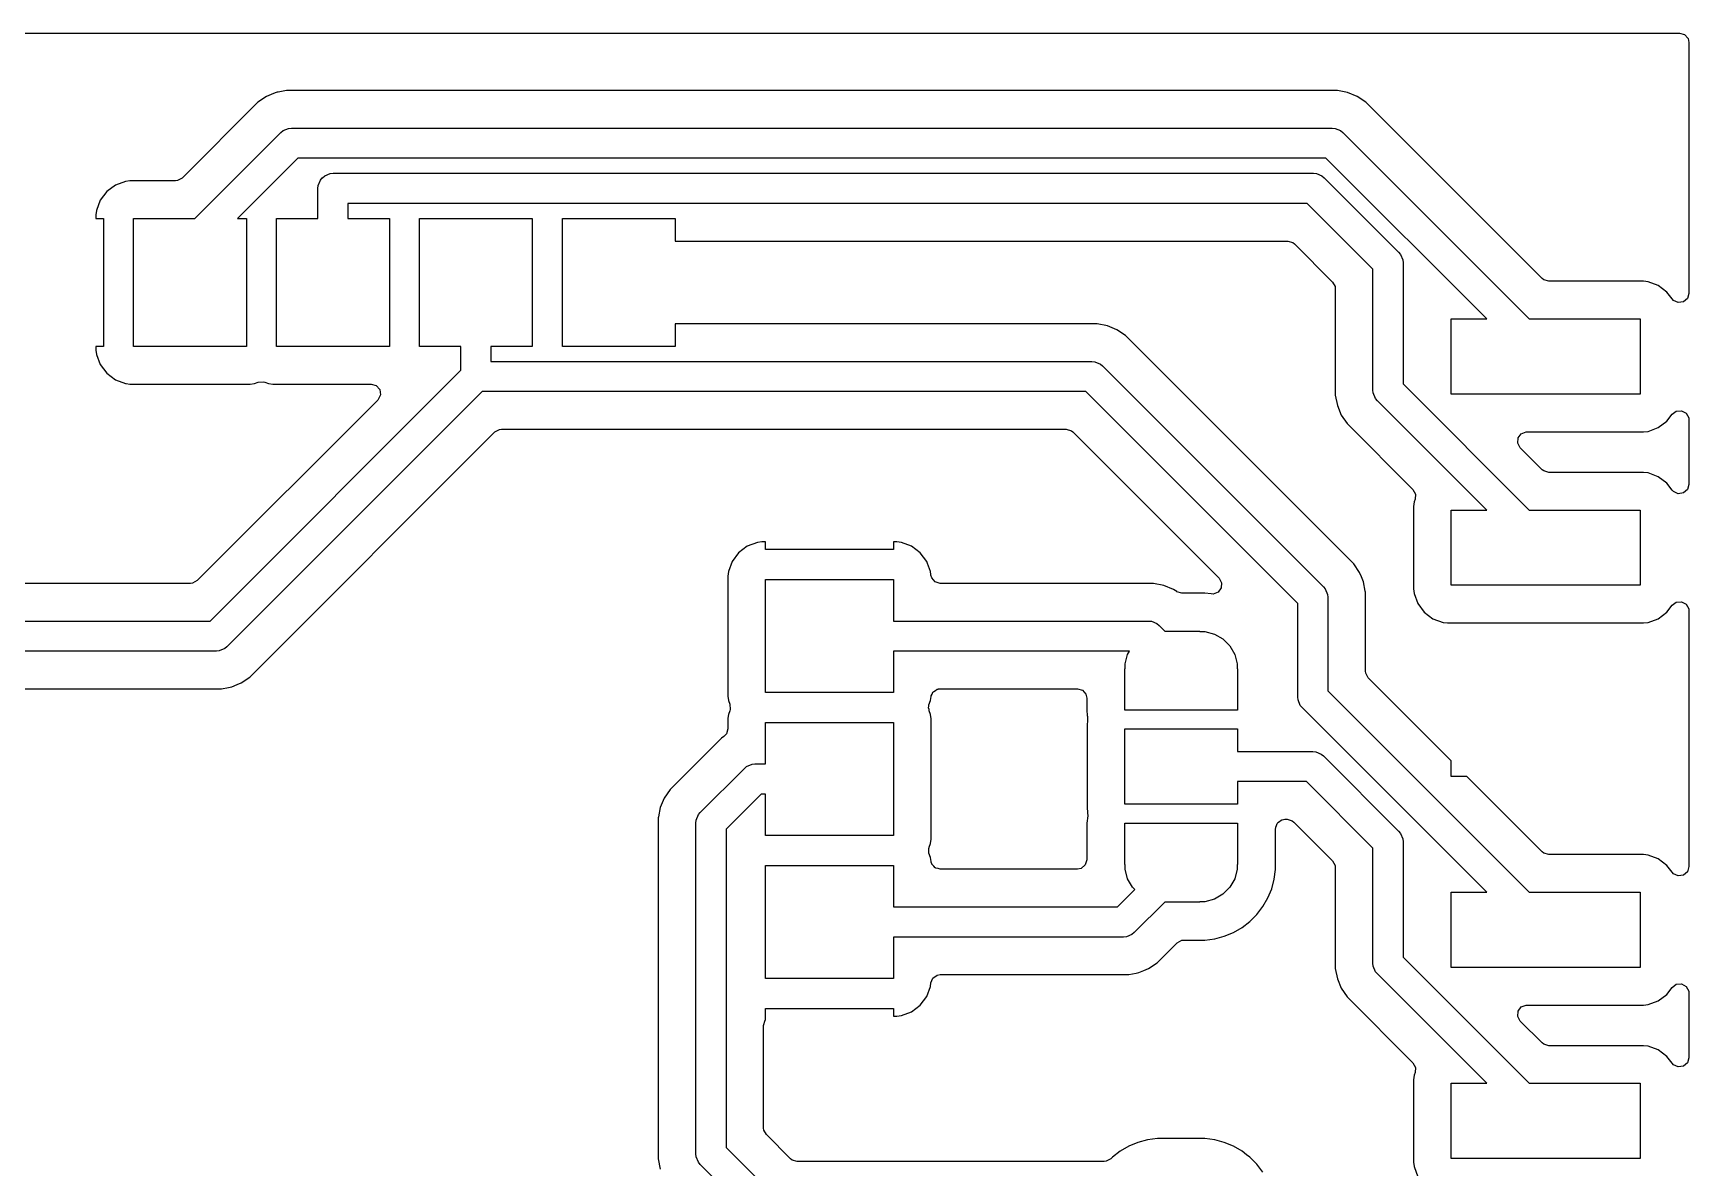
# Model space of a CAD drawing. Extents: x 130.7 to 164.2, y -115.4 to -85.3.
# Drawn here: x 142.24 to 164.25, y -100.33 to -85.25 of the extents above; entities that cross this region are included whole.
import ezdxf

# ---------------------------------------------------------------- set-up
doc = ezdxf.new("R2010")
doc.units = 0
doc.layers.add('BLACK', color=7, linetype='CONTINUOUS')

msp = doc.modelspace()

# ---------------------------------------------------------------- linework, layer by layer
at = {"layer": 'BLACK', "linetype": 'CONTINUOUS'}
for p, q in [((130.8495, -85.2505), (164.1255, -85.2505)), ((164.1255, -85.2505), (164.192539, -85.270185)), ((164.192539, -85.270185), (164.238294, -85.322989)), ((164.238294, -85.322989), (164.2495, -85.3745)), ((164.2495, -85.3745), (164.2495, -88.709897)), ((145.43333, -86.054887), (145.34319, -86.092224)), ((145.470673, -86.039419), (145.43333, -86.054887)), ((145.484131, -86.036742), (145.470673, -86.039419)), ((145.497589, -86.034065), (145.484131, -86.036742)), ((145.49759, -86.034065), (145.497589, -86.034065)), ((145.606003, -86.0125), (145.49759, -86.034065)), ((145.606007, -86.0125), (145.606003, -86.0125)), ((159.576993, -86.0125), (145.606007, -86.0125)), ((159.576994, -86.0125), (159.576993, -86.0125)), ((159.576996, -86.0125), (159.576994, -86.0125)), ((159.712322, -86.039418), (159.576996, -86.0125)), ((159.712332, -86.039421), (159.712322, -86.039418)), ((159.839807, -86.092222), (159.712332, -86.039421)), ((145.228457, -86.168887), (144.21916, -87.178181)), ((145.228459, -86.168884), (145.228457, -86.168887)), ((145.228462, -86.168882), (145.228459, -86.168884)), ((145.343186, -86.092226), (145.228462, -86.168882)), ((145.34319, -86.092224), (145.343186, -86.092226)), ((159.954546, -86.168888), (159.839807, -86.092222)), ((162.298838, -88.513181), (159.954546, -86.168888)), ((144.390158, -87.715), (145.533578, -86.571579)), ((145.533578, -86.571579), (145.563886, -86.546706)), ((145.563886, -86.546706), (145.635982, -86.516843)), ((145.635982, -86.516843), (145.675, -86.513)), ((145.675, -86.513), (159.508, -86.513)), ((159.508, -86.513), (159.547018, -86.516843)), ((159.547018, -86.516843), (159.619114, -86.546706)), ((159.619114, -86.546706), (159.649421, -86.571579)), ((159.649421, -86.571579), (162.127842, -89.05)), ((145.757843, -86.913), (144.955842, -87.715)), ((159.425158, -86.913), (145.757843, -86.913)), ((161.562158, -89.05), (159.425158, -86.913)), ((146.084578, -87.172579), (146.114886, -87.147706)), ((146.114886, -87.147706), (146.186982, -87.117843)), ((146.186982, -87.117843), (146.226, -87.114)), ((146.226, -87.114), (159.259058, -87.114)), ((159.259058, -87.114), (159.298076, -87.117843)), ((159.298076, -87.117843), (159.370172, -87.147706)), ((159.370172, -87.147706), (159.400479, -87.172579)), ((143.217452, -87.357455), (143.131206, -87.472664)), ((143.217455, -87.357452), (143.217452, -87.357455)), ((143.332664, -87.271206), (143.217455, -87.357452)), ((143.332671, -87.271202), (143.332664, -87.271206)), ((143.467516, -87.220908), (143.332671, -87.271202)), ((143.527123, -87.214501), (143.467516, -87.220908)), ((143.527129, -87.2145), (143.527123, -87.214501)), ((144.131479, -87.2145), (143.527129, -87.2145)), ((144.157837, -87.211666), (144.131479, -87.2145)), ((144.21916, -87.178181), (144.157837, -87.211666)), ((146.025, -87.315), (146.028843, -87.275982)), ((146.025, -87.715), (146.025, -87.315)), ((146.028843, -87.275982), (146.058706, -87.203886)), ((146.058706, -87.203886), (146.083579, -87.173579)), ((146.083579, -87.173579), (146.084578, -87.172579)), ((159.400479, -87.172579), (160.391422, -88.163521)), ((143.131202, -87.472671), (143.080908, -87.607517)), ((143.131206, -87.472664), (143.131202, -87.472671)), ((159.176216, -87.514), (146.425, -87.514)), ((146.425, -87.514), (146.425, -87.715)), ((160.05, -88.387784), (159.176216, -87.514)), ((143.074501, -87.667116), (143.0745, -87.667135)), ((143.0745, -87.667135), (143.0745, -87.715)), ((143.0745, -87.715), (143.175, -87.715)), ((143.080908, -87.607517), (143.074501, -87.667116)), ((143.175, -87.715), (143.175, -89.415)), ((143.575, -89.415), (143.575, -87.715)), ((143.575, -87.715), (144.390158, -87.715)), ((144.955842, -87.715), (145.075, -87.715)), ((145.075, -87.715), (145.075, -89.415)), ((145.475, -89.415), (145.475, -87.715)), ((145.475, -87.715), (146.025, -87.715)), ((146.425, -87.715), (146.975, -87.715)), ((146.975, -87.715), (146.975, -89.415)), ((147.375, -89.415), (147.375, -87.715)), ((147.375, -87.715), (148.875, -87.715)), ((148.875, -87.715), (148.875, -89.415)), ((149.275, -89.415), (149.275, -87.715)), ((149.275, -87.715), (150.775, -87.715)), ((150.775, -87.715), (150.775, -88.0145)), ((150.775, -88.0145), (158.917539, -88.0145)), ((158.917539, -88.0145), (158.984578, -88.034185)), ((158.984578, -88.034185), (159.00522, -88.050819)), ((159.00522, -88.050819), (159.513181, -88.55878)), ((160.391422, -88.163521), (160.416294, -88.193828)), ((160.416294, -88.193828), (160.446157, -88.265924)), ((160.05, -89.995), (160.05, -88.387784)), ((160.446157, -88.265924), (160.45, -88.304942)), ((160.45, -88.304942), (160.45, -89.912157)), ((159.513181, -88.55878), (159.546666, -88.620103)), ((159.546666, -88.620103), (159.5495, -88.646461)), ((159.5495, -88.646461), (159.5495, -89.926006)), ((162.31948, -88.529815), (162.298838, -88.513181)), ((162.386519, -88.5495), (162.31948, -88.529815)), ((163.647865, -88.5495), (162.386519, -88.5495)), ((163.647873, -88.5495), (163.647865, -88.5495)), ((163.647881, -88.5495), (163.647873, -88.5495)), ((163.647883, -88.549501), (163.647881, -88.5495)), ((163.707483, -88.555908), (163.647883, -88.549501)), ((163.842328, -88.606202), (163.707482, -88.555908)), ((163.707482, -88.555908), (163.707483, -88.555908)), ((163.842335, -88.606206), (163.842328, -88.606202)), ((163.957544, -88.692452), (163.842335, -88.606206)), ((163.957547, -88.692455), (163.957544, -88.692452)), ((164.026234, -88.784208), (163.957547, -88.692455)), ((164.044297, -88.80361), (164.026234, -88.784208)), ((164.107853, -88.832635), (164.044297, -88.80361)), ((164.177011, -88.822691), (164.107853, -88.832635)), ((164.229815, -88.776936), (164.177011, -88.822691)), ((164.2495, -88.709897), (164.229815, -88.776936)), ((156.383993, -89.1145), (150.775, -89.1145)), ((150.775, -89.1145), (150.775, -89.415)), ((156.383994, -89.1145), (156.383993, -89.1145)), ((156.383996, -89.1145), (156.383994, -89.1145)), ((156.519322, -89.141418), (156.383996, -89.1145)), ((156.519332, -89.141421), (156.519322, -89.141418)), ((156.646807, -89.194222), (156.519332, -89.141421)), ((161.09, -90.05), (161.09, -89.05)), ((161.09, -89.05), (161.562158, -89.05)), ((162.127842, -89.05), (163.6, -89.05)), ((163.6, -89.05), (163.6, -90.05)), ((156.761545, -89.270887), (156.646807, -89.194222)), ((159.794112, -92.303454), (156.761545, -89.270887)), ((143.175, -89.415), (143.0745, -89.415)), ((143.0745, -89.415), (143.0745, -89.46287)), ((143.0745, -89.46287), (143.074501, -89.462876)), ((143.074501, -89.462876), (143.080908, -89.522483)), ((143.080908, -89.522483), (143.131202, -89.657328)), ((145.075, -89.415), (143.575, -89.415)), ((146.975, -89.415), (145.475, -89.415)), ((147.925, -89.415), (147.375, -89.415)), ((147.925, -89.732157), (147.925, -89.415)), ((148.875, -89.415), (148.325, -89.415)), ((148.325, -89.415), (148.325, -89.615)), ((150.775, -89.415), (149.275, -89.415)), ((143.131202, -89.657328), (143.131206, -89.657335)), ((143.131206, -89.657335), (143.217452, -89.772544)), ((143.217452, -89.772544), (143.217455, -89.772547)), ((143.217455, -89.772547), (143.332664, -89.858793)), ((144.592158, -93.065), (147.925, -89.732157)), ((148.325, -89.615), (156.315, -89.615)), ((156.315, -89.615), (156.354018, -89.618843)), ((156.354018, -89.618843), (156.426114, -89.648706)), ((156.426114, -89.648706), (156.456421, -89.673579)), ((156.456421, -89.673579), (159.391421, -92.608579)), ((143.332664, -89.858793), (143.332671, -89.858797)), ((143.332671, -89.858797), (143.467517, -89.909091)), ((143.467517, -89.909091), (143.467516, -89.909091)), ((143.467516, -89.909091), (143.474444, -89.909835)), ((143.474444, -89.909835), (143.527127, -89.9155)), ((143.527127, -89.9155), (145.122872, -89.915499)), ((148.207843, -90.015), (144.816421, -93.406421)), ((145.122872, -89.915499), (145.182483, -89.909091)), ((145.182483, -89.909091), (145.231665, -89.890746)), ((145.231665, -89.890746), (145.301355, -89.885761)), ((145.301355, -89.885761), (145.318333, -89.890747)), ((145.318333, -89.890747), (145.367508, -89.909088)), ((145.367508, -89.909088), (145.367511, -89.909088)), ((145.367511, -89.909088), (145.367517, -89.909091)), ((145.367517, -89.909091), (145.427127, -89.9155)), ((145.427127, -89.9155), (146.73448, -89.915499)), ((146.73448, -89.915499), (146.801519, -89.935184)), ((146.801519, -89.935184), (146.847274, -89.987987)), ((146.847274, -89.987987), (146.857218, -90.057146)), ((156.232158, -90.015), (148.207843, -90.015)), ((159.05, -92.832842), (156.232158, -90.015)), ((159.5495, -89.926006), (159.5495, -90.063994)), ((160.053843, -90.034018), (160.05, -89.995)), ((160.45, -89.912157), (162.127843, -91.59)), ((146.822161, -90.12718), (144.421162, -92.528181)), ((146.828193, -90.120702), (146.822161, -90.12718)), ((146.857218, -90.057146), (146.828193, -90.120702)), ((159.5495, -90.063996), (159.549499, -90.063996)), ((159.549499, -90.063996), (159.576418, -90.199322)), ((159.5495, -90.063994), (159.5495, -90.063996)), ((159.576418, -90.199322), (159.576421, -90.199332)), ((159.576421, -90.199332), (159.629222, -90.326807)), ((160.083706, -90.106114), (160.053843, -90.034018)), ((160.108579, -90.136421), (160.083706, -90.106114)), ((161.562157, -91.59), (160.108579, -90.136421)), ((163.6, -90.05), (161.09, -90.05)), ((159.629222, -90.326807), (159.705887, -90.441545)), ((159.705887, -90.441545), (159.705888, -90.441546)), ((159.705888, -90.441546), (160.580566, -91.316223)), ((163.842331, -90.493796), (163.957546, -90.407546)), ((163.957546, -90.407546), (164.026234, -90.315789)), ((164.026234, -90.315789), (164.082167, -90.27392)), ((164.082167, -90.27392), (164.151859, -90.268936)), ((164.151859, -90.268936), (164.213182, -90.302421)), ((164.213182, -90.302421), (164.246666, -90.363745)), ((164.246666, -90.363745), (164.2495, -90.390102)), ((164.2495, -90.390102), (164.2495, -91.249897)), ((145.121543, -93.809114), (148.378838, -90.551819)), ((148.378838, -90.551819), (148.440161, -90.518334)), ((148.440161, -90.518334), (148.466519, -90.5155)), ((148.466519, -90.5155), (155.973481, -90.5155)), ((155.973481, -90.5155), (156.04052, -90.535185)), ((156.04052, -90.535185), (156.061162, -90.551819)), ((156.061162, -90.551819), (158.004371, -92.495028)), ((161.974352, -90.700857), (161.979336, -90.631165)), ((161.979336, -90.631165), (162.021208, -90.575232)), ((162.021208, -90.575232), (162.086672, -90.550815)), ((162.086672, -90.550815), (162.095518, -90.550499)), ((162.095518, -90.550499), (163.647871, -90.550499)), ((163.647871, -90.550499), (163.647872, -90.550499)), ((163.647872, -90.550499), (163.707483, -90.544091)), ((163.707483, -90.544091), (163.842331, -90.493796)), ((162.007837, -90.76218), (161.974352, -90.700857)), ((162.298837, -91.053181), (162.007837, -90.76218)), ((162.319479, -91.069815), (162.298837, -91.053181)), ((162.386518, -91.0895), (162.319479, -91.069815)), ((163.647865, -91.0895), (162.386518, -91.0895)), ((163.647873, -91.0895), (163.647865, -91.0895)), ((163.647881, -91.0895), (163.647873, -91.0895)), ((163.647883, -91.089501), (163.647881, -91.0895)), ((163.707483, -91.095908), (163.647883, -91.089501)), ((163.842328, -91.146202), (163.707482, -91.095908)), ((163.707482, -91.095908), (163.707483, -91.095908)), ((160.580566, -91.316223), (160.614051, -91.377546)), ((163.842335, -91.146206), (163.842328, -91.146202)), ((163.957544, -91.232452), (163.842335, -91.146206)), ((163.957547, -91.232455), (163.957544, -91.232452)), ((164.026234, -91.324208), (163.957547, -91.232455)), ((164.044297, -91.34361), (164.026234, -91.324208)), ((164.229815, -91.316936), (164.177011, -91.362691)), ((164.2495, -91.249897), (164.229815, -91.316936)), ((160.589501, -91.542116), (160.5895, -91.542135)), ((160.5895, -91.542135), (160.5895, -92.63787)), ((160.595908, -91.482516), (160.589501, -91.542116)), ((160.595909, -91.482514), (160.595908, -91.482516)), ((160.609067, -91.447236), (160.595909, -91.482514)), ((160.614051, -91.377546), (160.609067, -91.447236)), ((164.107853, -91.372635), (164.044297, -91.34361)), ((164.177011, -91.362691), (164.107853, -91.372635)), ((161.09, -92.59), (161.09, -91.59)), ((161.09, -91.59), (161.562157, -91.59)), ((162.127843, -91.59), (163.6, -91.59)), ((163.6, -91.59), (163.6, -92.59)), ((151.617452, -92.157455), (151.531206, -92.272664)), ((151.617455, -92.157452), (151.617452, -92.157455)), ((151.732664, -92.071206), (151.617455, -92.157452)), ((151.732671, -92.071202), (151.732664, -92.071206)), ((151.867516, -92.020908), (151.732671, -92.071202)), ((151.927123, -92.014501), (151.867516, -92.020908)), ((151.927129, -92.0145), (151.927123, -92.014501)), ((151.975, -92.0145), (151.927129, -92.0145)), ((151.975, -92.115), (151.975, -92.0145)), ((153.675, -92.115), (151.975, -92.115)), ((153.722864, -92.0145), (153.675, -92.0145)), ((153.675, -92.0145), (153.675, -92.115)), ((153.722873, -92.0145), (153.722864, -92.0145)), ((153.722881, -92.0145), (153.722873, -92.0145)), ((153.722883, -92.014501), (153.722881, -92.0145)), ((153.782483, -92.020908), (153.722883, -92.014501)), ((153.917328, -92.071202), (153.782482, -92.020908)), ((153.782482, -92.020908), (153.782483, -92.020908)), ((153.917335, -92.071206), (153.917328, -92.071202)), ((154.032544, -92.157452), (153.917335, -92.071206)), ((154.032547, -92.157455), (154.032544, -92.157452)), ((154.118793, -92.272664), (154.032547, -92.157455)), ((151.480908, -92.407517), (151.474501, -92.467116)), ((151.531202, -92.272671), (151.480908, -92.407517)), ((151.531206, -92.272664), (151.531202, -92.272671)), ((154.118797, -92.272671), (154.118793, -92.272664)), ((154.129604, -92.301648), (154.118797, -92.272671)), ((154.169091, -92.407517), (154.129604, -92.301648)), ((154.173494, -92.448481), (154.169091, -92.407517)), ((159.870777, -92.418192), (159.794112, -92.303454)), ((159.896173, -92.479505), (159.870777, -92.418192)), ((144.333481, -92.5645), (141.097351, -92.5645)), ((144.359839, -92.561666), (144.333481, -92.5645)), ((144.421162, -92.528181), (144.359839, -92.561666)), ((151.474501, -92.467116), (151.4745, -92.467135)), ((151.4745, -92.467135), (151.4745, -94.06287)), ((151.975, -94.015), (151.975, -92.515)), ((151.975, -92.515), (153.675, -92.515)), ((153.675, -92.515), (153.675, -93.065)), ((154.174061, -92.453752), (154.173494, -92.448481)), ((154.184557, -92.492011), (154.174061, -92.453752)), ((154.230312, -92.544815), (154.184557, -92.492011)), ((154.297351, -92.5645), (154.230312, -92.544815)), ((157.133993, -92.5645), (154.297351, -92.5645)), ((157.133994, -92.5645), (157.133993, -92.5645)), ((157.133996, -92.5645), (157.133994, -92.5645)), ((157.269322, -92.591418), (157.133996, -92.5645)), ((157.269332, -92.591421), (157.269322, -92.591418)), ((157.396804, -92.644221), (157.269332, -92.591421)), ((157.396816, -92.644228), (157.396804, -92.644221)), ((157.440777, -92.673602), (157.396816, -92.644228)), ((158.032872, -92.626043), (157.991, -92.681976)), ((158.004371, -92.495028), (158.037856, -92.556351)), ((158.037856, -92.556351), (158.032872, -92.626043)), ((159.391421, -92.608579), (159.416294, -92.638886)), ((159.416294, -92.638886), (159.446157, -92.710982)), ((159.92358, -92.545672), (159.896173, -92.479505)), ((159.94795, -92.668189), (159.92358, -92.545672)), ((160.5895, -92.63787), (160.589501, -92.637876)), ((160.589501, -92.637876), (160.595908, -92.697483)), ((163.6, -92.59), (161.09, -92.59)), ((157.442629, -92.674815), (157.440777, -92.673602)), ((157.509668, -92.6945), (157.442629, -92.674815)), ((157.815819, -92.6945), (157.509668, -92.6945)), ((157.815826, -92.6945), (157.815819, -92.6945)), ((157.815831, -92.6945), (157.815826, -92.6945)), ((157.815836, -92.694501), (157.815831, -92.6945)), ((157.900505, -92.705648), (157.815836, -92.694501)), ((157.925536, -92.706393), (157.900505, -92.705648)), ((157.991, -92.681976), (157.925536, -92.706393)), ((159.05, -94.075), (159.05, -92.832842)), ((159.446157, -92.710982), (159.45, -92.75)), ((159.45, -92.75), (159.45, -93.992158)), ((159.947951, -92.668198), (159.94795, -92.668189)), ((159.947952, -92.668199), (159.947951, -92.668198)), ((159.9505, -92.681002), (159.947952, -92.668199)), ((159.9505, -93.733481), (159.9505, -92.681002)), ((160.595908, -92.697483), (160.646202, -92.832328)), ((160.646202, -92.832328), (160.646206, -92.832335)), ((160.646206, -92.832335), (160.732452, -92.947544)), ((163.957546, -92.947546), (164.026234, -92.855789)), ((164.026234, -92.855789), (164.082167, -92.81392)), ((164.082167, -92.81392), (164.151859, -92.808936)), ((164.151859, -92.808936), (164.213182, -92.842421)), ((164.213182, -92.842421), (164.246666, -92.903745)), ((140.475, -93.065), (144.592158, -93.065)), ((153.675, -93.065), (157.065, -93.065)), ((157.065, -93.065), (157.104018, -93.068843)), ((157.104018, -93.068843), (157.176114, -93.098706)), ((157.176114, -93.098706), (157.206421, -93.123579)), ((160.732452, -92.947544), (160.732455, -92.947547)), ((160.732455, -92.947547), (160.847664, -93.033793)), ((160.847664, -93.033793), (160.847671, -93.033797)), ((160.847671, -93.033797), (160.982517, -93.084091)), ((160.982517, -93.084091), (160.982516, -93.084091)), ((160.982516, -93.084091), (160.989444, -93.084835)), ((160.989444, -93.084835), (161.042127, -93.0905)), ((161.042127, -93.0905), (163.647872, -93.090499)), ((163.647872, -93.090499), (163.707483, -93.084091)), ((163.707483, -93.084091), (163.842331, -93.033796)), ((163.842331, -93.033796), (163.957546, -92.947546)), ((164.246666, -92.903745), (164.2495, -92.930102)), ((164.2495, -92.930102), (164.2495, -96.329897)), ((157.206421, -93.123579), (157.282842, -93.2)), ((157.282842, -93.2), (157.75, -93.2)), ((157.75, -93.2), (157.75, -93.204278)), ((157.75, -93.204278), (157.815263, -93.204278)), ((157.815263, -93.204278), (157.941342, -93.23806)), ((157.941342, -93.23806), (158.054381, -93.303323)), ((158.054381, -93.303323), (158.146677, -93.395619)), ((144.675, -93.465), (140.475, -93.465)), ((144.714018, -93.461157), (144.675, -93.465)), ((144.786114, -93.431294), (144.714018, -93.461157)), ((144.816421, -93.406421), (144.786114, -93.431294)), ((156.813266, -93.465), (153.675, -93.465)), ((153.675, -93.465), (153.675, -94.015)), ((156.754278, -93.634737), (156.78806, -93.508658)), ((156.78806, -93.508658), (156.813266, -93.465)), ((158.146677, -93.395619), (158.21194, -93.508658)), ((158.21194, -93.508658), (158.245722, -93.634737)), ((156.75, -94.25), (156.75, -93.7)), ((156.75, -93.7), (156.754278, -93.7)), ((156.754278, -93.7), (156.754278, -93.634737)), ((158.245722, -93.634737), (158.245722, -93.7)), ((158.245722, -93.7), (158.25, -93.7)), ((158.25, -93.7), (158.25, -94.25)), ((159.953334, -93.759839), (159.9505, -93.733481)), ((159.986819, -93.821162), (159.953334, -93.759839)), ((141.097351, -93.9655), (144.743996, -93.9655)), ((144.743996, -93.9655), (144.83504, -93.947389)), ((144.83504, -93.947389), (144.879328, -93.93858)), ((144.879328, -93.93858), (144.949534, -93.9095)), ((144.949534, -93.9095), (145.006807, -93.885777)), ((145.006807, -93.885777), (145.006808, -93.885776)), ((145.006808, -93.885776), (145.006811, -93.885775)), ((145.006811, -93.885775), (145.121543, -93.809114)), ((154.23589, -93.987329), (154.258191, -93.971846)), ((154.258191, -93.971846), (154.269448, -93.970021)), ((154.269448, -93.970021), (154.273863, -93.967745)), ((154.273863, -93.967745), (154.279929, -93.968323)), ((154.279929, -93.968323), (154.297351, -93.9655)), ((154.297351, -93.9655), (156.1205, -93.9655)), ((156.1205, -93.9655), (156.187539, -93.985185)), ((161.09, -94.924343), (159.986819, -93.821162)), ((151.4745, -94.06287), (151.474501, -94.062876)), ((151.474501, -94.062876), (151.480908, -94.122482)), ((151.480908, -94.122482), (151.499253, -94.171666)), ((151.499253, -94.171666), (151.504237, -94.241358)), ((153.675, -94.015), (151.975, -94.015)), ((154.143069, -94.220922), (154.146497, -94.198926)), ((154.145762, -94.188643), (154.146418, -94.185787)), ((154.146497, -94.198926), (154.145762, -94.188643)), ((154.146418, -94.185787), (154.148159, -94.178601)), ((154.148159, -94.178601), (154.169091, -94.122483)), ((154.169091, -94.122483), (154.17493, -94.068166)), ((154.17493, -94.068166), (154.176841, -94.060287)), ((154.176841, -94.060287), (154.190409, -94.036776)), ((154.190409, -94.036776), (154.200799, -94.011694)), ((154.200799, -94.011694), (154.207617, -94.006959)), ((154.207617, -94.006959), (154.211766, -93.999772)), ((154.211766, -93.999772), (154.23589, -93.987329)), ((156.187539, -93.985185), (156.233294, -94.037989)), ((156.233294, -94.037989), (156.2445, -94.0895)), ((156.2445, -94.0895), (156.2445, -94.250002)), ((159.053843, -94.114018), (159.05, -94.075)), ((159.083706, -94.186114), (159.053843, -94.114018)), ((159.108579, -94.216421), (159.083706, -94.186114)), ((159.45, -93.992158), (162.127842, -96.67)), ((151.474501, -94.367123), (151.4745, -94.367135)), ((151.4745, -94.367135), (151.4745, -94.497114)), ((151.475777, -94.35525), (151.474501, -94.367123)), ((151.480908, -94.307516), (151.475777, -94.35525)), ((151.480909, -94.307514), (151.480908, -94.307516)), ((151.499253, -94.258331), (151.480909, -94.307514)), ((151.504237, -94.241358), (151.499253, -94.258331)), ((151.975, -94.965), (151.975, -94.415)), ((151.975, -94.415), (153.675, -94.415)), ((153.675, -94.415), (153.675, -95.915)), ((154.149373, -94.239125), (154.143069, -94.220922)), ((154.150747, -94.258334), (154.149373, -94.239125)), ((154.169091, -94.307517), (154.150747, -94.258334)), ((154.175499, -94.367128), (154.169091, -94.307517)), ((154.1755, -95.962873), (154.175499, -94.367128)), ((156.2445, -94.250002), (156.249645, -94.321941)), ((156.256738, -94.384805), (156.249501, -94.452116)), ((156.249645, -94.321941), (156.253107, -94.333732)), ((156.253107, -94.333732), (156.25447, -94.384561)), ((156.25447, -94.384561), (156.256738, -94.384805)), ((158.25, -94.25), (156.75, -94.25)), ((161.562158, -96.67), (159.108579, -94.216421)), ((151.388453, -94.620888), (150.705887, -95.303454)), ((151.388457, -94.620885), (151.388453, -94.620888)), ((151.419391, -94.600216), (151.388457, -94.620885)), ((151.454815, -94.564153), (151.419391, -94.600216)), ((151.4745, -94.497114), (151.454815, -94.564153)), ((156.249501, -94.452116), (156.2495, -94.452135)), ((156.2495, -94.452135), (156.2495, -95.54787)), ((156.75, -95.5), (156.75, -94.5)), ((156.75, -94.5), (158.25, -94.5)), ((158.25, -94.5), (158.25, -94.8)), ((158.25, -94.8), (159.25, -94.8)), ((159.25, -94.8), (159.289018, -94.803843)), ((159.289018, -94.803843), (159.361114, -94.833706)), ((159.361114, -94.833706), (159.391421, -94.858579)), ((159.391421, -94.858579), (160.391422, -95.858579)), ((151.108579, -95.608579), (151.693579, -95.023579)), ((151.693579, -95.023579), (151.723886, -94.998706)), ((151.723886, -94.998706), (151.795982, -94.968843)), ((151.795982, -94.968843), (151.835, -94.965)), ((151.835, -94.965), (151.975, -94.965)), ((161.09, -95.13), (161.09, -94.924343)), ((150.705887, -95.303454), (150.629222, -95.418192)), ((159.167158, -95.2), (158.25, -95.2)), ((158.25, -95.2), (158.25, -95.5)), ((160.05, -96.082842), (159.167158, -95.2)), ((161.295657, -95.13), (161.09, -95.13)), ((162.298838, -96.133181), (161.295657, -95.13)), ((150.629222, -95.418192), (150.576421, -95.545667)), ((151.917842, -95.365), (151.45, -95.832842)), ((151.975, -95.365), (151.917842, -95.365)), ((151.975, -95.915), (151.975, -95.365)), ((158.25, -95.5), (156.75, -95.5)), ((150.552049, -95.668191), (150.5495, -95.681002)), ((150.5495, -95.681002), (150.5495, -95.681007)), ((150.5495, -95.681007), (150.5495, -100.077006)), ((150.55205, -95.668186), (150.552049, -95.668191)), ((150.576418, -95.545679), (150.55205, -95.668186)), ((150.576421, -95.545667), (150.576418, -95.545679)), ((151.05, -95.75), (151.053843, -95.710982)), ((151.053843, -95.710982), (151.083706, -95.638886)), ((151.083706, -95.638886), (151.108579, -95.608579)), ((156.258208, -95.654652), (156.2445, -95.749999)), ((156.2495, -95.54787), (156.249501, -95.547874)), ((156.249501, -95.547874), (156.255909, -95.60749)), ((156.255909, -95.60749), (156.256147, -95.608494)), ((156.256147, -95.608494), (156.256238, -95.61055)), ((156.256238, -95.61055), (156.256738, -95.615194)), ((156.256738, -95.615194), (156.256447, -95.615225)), ((156.256447, -95.615225), (156.258208, -95.654652)), ((158.782025, -95.751533), (158.785787, -95.743297)), ((158.785787, -95.743297), (158.808021, -95.729007)), ((158.808021, -95.729007), (158.827989, -95.711706)), ((158.827989, -95.711706), (158.838503, -95.709418)), ((158.838503, -95.709418), (158.844565, -95.705523)), ((158.844565, -95.705523), (158.8795, -95.7005)), ((158.8795, -95.7005), (158.908481, -95.7005)), ((158.908481, -95.7005), (158.97552, -95.720185)), ((158.97552, -95.720185), (158.996162, -95.736819)), ((158.996162, -95.736819), (159.513181, -96.253838)), ((151.05, -100.146), (151.05, -95.75)), ((151.45, -95.832842), (151.45, -100.063157)), ((153.675, -95.915), (151.975, -95.915)), ((154.169091, -96.022483), (154.1755, -95.962873)), ((156.2445, -95.749999), (156.2445, -96.2405)), ((156.75, -96.3), (156.75, -95.75)), ((156.75, -95.75), (158.25, -95.75)), ((158.25, -95.75), (158.25, -96.3)), ((158.7555, -95.8245), (158.75805, -95.815814)), ((158.7555, -96.365826), (158.7555, -95.8245)), ((158.756762, -95.806853), (158.76774, -95.782812)), ((158.75805, -95.815814), (158.756762, -95.806853)), ((158.76774, -95.782812), (158.775185, -95.757461)), ((158.775185, -95.757461), (158.782025, -95.751533)), ((160.391422, -95.858579), (160.416294, -95.888886)), ((160.416294, -95.888886), (160.446157, -95.960982)), ((160.446157, -95.960982), (160.45, -96)), ((154.145762, -96.088643), (154.149719, -96.075164)), ((154.147747, -96.116403), (154.145762, -96.088643)), ((154.146418, -96.144213), (154.147747, -96.116403)), ((154.148159, -96.151398), (154.146418, -96.144213)), ((154.169091, -96.207517), (154.148159, -96.151398)), ((154.149719, -96.075164), (154.149755, -96.074423)), ((154.149755, -96.074423), (154.150064, -96.073987)), ((154.150064, -96.073987), (154.150747, -96.071665)), ((154.150747, -96.071665), (154.169089, -96.022488)), ((154.169089, -96.022488), (154.169091, -96.022483)), ((160.05, -97.615), (160.05, -96.082842)), ((160.45, -96), (160.45, -97.532157)), ((162.31948, -96.149815), (162.298838, -96.133181)), ((162.386519, -96.1695), (162.31948, -96.149815)), ((163.647865, -96.1695), (162.386519, -96.1695)), ((163.647873, -96.1695), (163.647865, -96.1695)), ((163.647881, -96.1695), (163.647873, -96.1695)), ((163.647883, -96.169501), (163.647881, -96.1695)), ((163.707483, -96.175908), (163.647883, -96.169501)), ((163.842328, -96.226202), (163.707482, -96.175908)), ((163.707482, -96.175908), (163.707483, -96.175908)), ((151.975, -97.815), (151.975, -96.315)), ((151.975, -96.315), (153.675, -96.315)), ((153.675, -96.315), (153.675, -96.865)), ((154.174929, -96.261825), (154.169091, -96.207517)), ((154.176841, -96.269713), (154.174929, -96.261825)), ((154.184557, -96.292011), (154.176841, -96.269713)), ((154.187734, -96.295677), (154.184557, -96.292011)), ((154.189953, -96.302481), (154.187734, -96.295677)), ((154.211142, -96.322692), (154.189953, -96.302481)), ((154.230312, -96.344815), (154.211142, -96.322692)), ((154.236125, -96.346522), (154.230312, -96.344815)), ((154.240512, -96.350706), (154.236125, -96.346522)), ((154.269264, -96.356252), (154.240512, -96.350706)), ((154.297351, -96.3645), (154.269264, -96.356252)), ((156.1205, -96.3645), (154.297351, -96.3645)), ((156.172011, -96.353294), (156.1205, -96.3645)), ((156.224815, -96.307539), (156.172011, -96.353294)), ((156.2445, -96.2405), (156.224815, -96.307539)), ((156.754278, -96.3), (156.75, -96.3)), ((156.754278, -96.365263), (156.754278, -96.3)), ((156.78806, -96.491342), (156.754278, -96.365263)), ((158.245722, -96.365263), (158.21194, -96.491342)), ((158.25, -96.3), (158.245722, -96.3)), ((158.245722, -96.3), (158.245722, -96.365263)), ((158.738275, -96.496662), (158.7555, -96.365826)), ((159.513181, -96.253838), (159.546666, -96.315161)), ((159.546666, -96.315161), (159.5495, -96.341519)), ((159.5495, -96.341519), (159.5495, -97.546006)), ((163.842335, -96.226206), (163.842328, -96.226202)), ((163.957544, -96.312452), (163.842335, -96.226206)), ((163.957547, -96.312455), (163.957544, -96.312452)), ((164.026234, -96.404208), (163.957547, -96.312455)), ((164.044297, -96.42361), (164.026234, -96.404208)), ((164.229815, -96.396936), (164.177011, -96.442691)), ((164.2495, -96.329897), (164.229815, -96.396936)), ((156.853323, -96.604381), (156.78806, -96.491342)), ((156.883049, -96.634107), (156.853323, -96.604381)), ((158.146677, -96.604381), (158.054381, -96.696677)), ((158.21194, -96.491342), (158.146677, -96.604381)), ((158.653701, -96.745743), (158.7042, -96.623829)), ((158.7042, -96.623829), (158.738275, -96.496662)), ((164.107853, -96.452635), (164.044297, -96.42361)), ((164.177011, -96.442691), (164.107853, -96.452635)), ((156.652158, -96.865), (156.883049, -96.634107)), ((157.282843, -96.8), (156.876421, -97.206421)), ((157.75, -96.8), (157.282843, -96.8)), ((157.815263, -96.795722), (157.75, -96.795722)), ((157.75, -96.795722), (157.75, -96.8)), ((157.941342, -96.76194), (157.815263, -96.795722)), ((158.054381, -96.696677), (157.941342, -96.76194)), ((158.587875, -96.859757), (158.653701, -96.745743)), ((161.09, -97.67), (161.09, -96.67)), ((161.09, -96.67), (161.562158, -96.67)), ((162.127842, -96.67), (163.6, -96.67)), ((163.6, -96.67), (163.6, -97.67)), ((153.675, -96.865), (156.652158, -96.865)), ((158.309757, -97.137875), (158.414449, -97.057541)), ((158.414449, -97.057541), (158.507541, -96.964449)), ((158.507541, -96.964449), (158.587875, -96.859757)), ((156.735, -97.265), (153.675, -97.265)), ((153.675, -97.265), (153.675, -97.815)), ((156.774018, -97.261157), (156.735, -97.265)), ((156.846114, -97.231294), (156.774018, -97.261157)), ((156.876421, -97.206421), (156.846114, -97.231294)), ((157.946662, -97.288275), (158.073829, -97.2542)), ((158.073829, -97.2542), (158.195743, -97.203701)), ((158.195743, -97.203701), (158.309757, -97.137875)), ((157.181543, -97.609114), (157.448838, -97.341819)), ((157.448838, -97.341819), (157.510161, -97.308334)), ((157.510161, -97.308334), (157.536519, -97.3055)), ((157.536519, -97.3055), (157.815819, -97.3055)), ((157.815819, -97.3055), (157.815826, -97.3055)), ((157.815826, -97.3055), (157.946662, -97.288275)), ((156.939328, -97.73858), (157.003069, -97.712177)), ((157.003069, -97.712177), (157.066807, -97.685777)), ((157.066807, -97.685777), (157.066808, -97.685776)), ((157.066808, -97.685776), (157.066811, -97.685775)), ((157.066811, -97.685775), (157.181543, -97.609114)), ((159.5495, -97.683996), (159.549499, -97.683996)), ((159.549499, -97.683996), (159.576418, -97.819322)), ((159.5495, -97.546006), (159.5495, -97.683994)), ((159.5495, -97.683994), (159.5495, -97.683996)), ((160.053843, -97.654018), (160.05, -97.615)), ((160.083706, -97.726114), (160.053843, -97.654018)), ((160.45, -97.532157), (162.127843, -99.21)), ((163.6, -97.67), (161.09, -97.67)), ((153.675, -97.815), (151.975, -97.815)), ((154.118796, -98.057331), (154.169091, -97.922483)), ((154.169091, -97.922483), (154.174062, -97.876242)), ((154.174062, -97.876242), (154.200799, -97.811694)), ((154.200799, -97.811694), (154.258191, -97.771846)), ((154.258191, -97.771846), (154.297351, -97.7655)), ((154.297351, -97.7655), (156.803996, -97.7655)), ((156.803996, -97.7655), (156.901287, -97.746147)), ((156.901287, -97.746147), (156.939328, -97.73858)), ((159.576418, -97.819322), (159.576421, -97.819332)), ((159.576421, -97.819332), (159.629222, -97.946807)), ((160.108579, -97.756421), (160.083706, -97.726114)), ((161.562157, -99.21), (160.108579, -97.756421)), ((163.957546, -98.027546), (164.026234, -97.935789)), ((164.026234, -97.935789), (164.082167, -97.89392)), ((164.082167, -97.89392), (164.151859, -97.888936)), ((164.151859, -97.888936), (164.213182, -97.922421)), ((164.213182, -97.922421), (164.246666, -97.983745)), ((154.032546, -98.172546), (154.118796, -98.057331)), ((159.629222, -97.946807), (159.705887, -98.061545)), ((159.705887, -98.061545), (159.705888, -98.061546)), ((159.705888, -98.061546), (160.580566, -98.936223)), ((163.647872, -98.170499), (163.707483, -98.164091)), ((163.707483, -98.164091), (163.842331, -98.113796)), ((163.842331, -98.113796), (163.957546, -98.027546)), ((164.246666, -97.983745), (164.2495, -98.010102)), ((164.2495, -98.010102), (164.2495, -98.869897)), ((151.9505, -98.439499), (151.970185, -98.37246)), ((151.970185, -98.37246), (151.975, -98.368287)), ((151.975, -98.368287), (151.975, -98.215)), ((151.975, -98.215), (153.675, -98.215)), ((153.675, -98.215), (153.675, -98.315499)), ((153.675, -98.315499), (153.722871, -98.315499)), ((153.722871, -98.315499), (153.722872, -98.315499)), ((153.722872, -98.315499), (153.782483, -98.309091)), ((153.782483, -98.309091), (153.917331, -98.258796)), ((153.917331, -98.258796), (154.032546, -98.172546)), ((161.974352, -98.320857), (161.979336, -98.251165)), ((162.007837, -98.38218), (161.974352, -98.320857)), ((161.979336, -98.251165), (162.021208, -98.195232)), ((162.298837, -98.673181), (162.007837, -98.38218)), ((162.021208, -98.195232), (162.086672, -98.170815)), ((162.086672, -98.170815), (162.095518, -98.170499)), ((162.095518, -98.170499), (163.647871, -98.170499)), ((163.647871, -98.170499), (163.647872, -98.170499)), ((151.9505, -99.804481), (151.9505, -98.439499)), ((162.319479, -98.689815), (162.298837, -98.673181)), ((162.386518, -98.7095), (162.319479, -98.689815)), ((163.647865, -98.7095), (162.386518, -98.7095)), ((163.647873, -98.7095), (163.647865, -98.7095)), ((163.647881, -98.7095), (163.647873, -98.7095)), ((163.647883, -98.709501), (163.647881, -98.7095)), ((163.707483, -98.715908), (163.647883, -98.709501)), ((163.842328, -98.766202), (163.707482, -98.715908)), ((163.707482, -98.715908), (163.707483, -98.715908)), ((163.842335, -98.766206), (163.842328, -98.766202)), ((163.957544, -98.852452), (163.842335, -98.766206)), ((160.580566, -98.936223), (160.614051, -98.997546)), ((160.614051, -98.997546), (160.609067, -99.067236)), ((163.957547, -98.852455), (163.957544, -98.852452)), ((164.026234, -98.944208), (163.957547, -98.852455)), ((164.044297, -98.96361), (164.026234, -98.944208)), ((164.107853, -98.992635), (164.044297, -98.96361)), ((164.177011, -98.982691), (164.107853, -98.992635)), ((164.229815, -98.936936), (164.177011, -98.982691)), ((164.2495, -98.869897), (164.229815, -98.936936)), ((160.589501, -99.162116), (160.5895, -99.162135)), ((160.5895, -99.162135), (160.5895, -100.25787)), ((160.595908, -99.102516), (160.589501, -99.162116)), ((160.595909, -99.102514), (160.595908, -99.102516)), ((160.609067, -99.067236), (160.595909, -99.102514)), ((161.09, -100.21), (161.09, -99.21)), ((161.09, -99.21), (161.562157, -99.21)), ((162.127843, -99.21), (163.6, -99.21)), ((163.6, -99.21), (163.6, -100.21)), ((151.953334, -99.830839), (151.9505, -99.804481)), ((151.986819, -99.892162), (151.953334, -99.830839)), ((152.307838, -100.213181), (151.986819, -99.892162)), ((150.5495, -100.077006), (150.5495, -100.214994)), ((151.053843, -100.185018), (151.05, -100.146)), ((151.45, -100.063157), (152.136843, -100.75)), ((156.690232, -100.112132), (156.585555, -100.192455)), ((156.69025, -100.11212), (156.690232, -100.112132)), ((156.804248, -100.046303), (156.69025, -100.11212)), ((156.804249, -100.046302), (156.804248, -100.046303)), ((156.92617, -99.9958), (156.804249, -100.046302)), ((157.053341, -99.961724), (156.92617, -99.9958)), ((157.184166, -99.9445), (157.053341, -99.961724)), ((157.184174, -99.9445), (157.184166, -99.9445)), ((157.815826, -99.9445), (157.184174, -99.9445)), ((157.815833, -99.9445), (157.815826, -99.9445)), ((157.946658, -99.961724), (157.815833, -99.9445)), ((157.946661, -99.961724), (157.946658, -99.961724)), ((157.946662, -99.961725), (157.946661, -99.961724)), ((158.073829, -99.9958), (157.946662, -99.961725)), ((158.19575, -100.046302), (158.073829, -99.9958)), ((158.195751, -100.046303), (158.19575, -100.046302)), ((158.309749, -100.11212), (158.195751, -100.046303)), ((158.309767, -100.112132), (158.309749, -100.11212)), ((158.370694, -100.158884), (158.309767, -100.112132)), ((150.5495, -100.214996), (150.549499, -100.214996)), ((150.549499, -100.214996), (150.576418, -100.350322)), ((150.5495, -100.214994), (150.5495, -100.214996)), ((151.083706, -100.257114), (151.053843, -100.185018)), ((151.108579, -100.287421), (151.083706, -100.257114)), ((151.912579, -101.091422), (151.108579, -100.287421)), ((152.32848, -100.229815), (152.307838, -100.213181)), ((152.395519, -100.2495), (152.32848, -100.229815)), ((156.477148, -100.2495), (152.395519, -100.2495)), ((156.503506, -100.246666), (156.477148, -100.2495)), ((156.564829, -100.213181), (156.503506, -100.246666)), ((156.585545, -100.192464), (156.564829, -100.213181)), ((156.585555, -100.192455), (156.585545, -100.192464)), ((158.414449, -100.192459), (158.370694, -100.158884)), ((158.507541, -100.285551), (158.414449, -100.192459)), ((158.587875, -100.390243), (158.507541, -100.285551)), ((160.5895, -100.25787), (160.589501, -100.257876)), ((160.589501, -100.257876), (160.595908, -100.317483)), ((160.595908, -100.317483), (160.646202, -100.452328)), ((163.6, -100.21), (161.09, -100.21))]:
    msp.add_line(p, q, dxfattribs=at)

doc.saveas('drawing.dxf')
